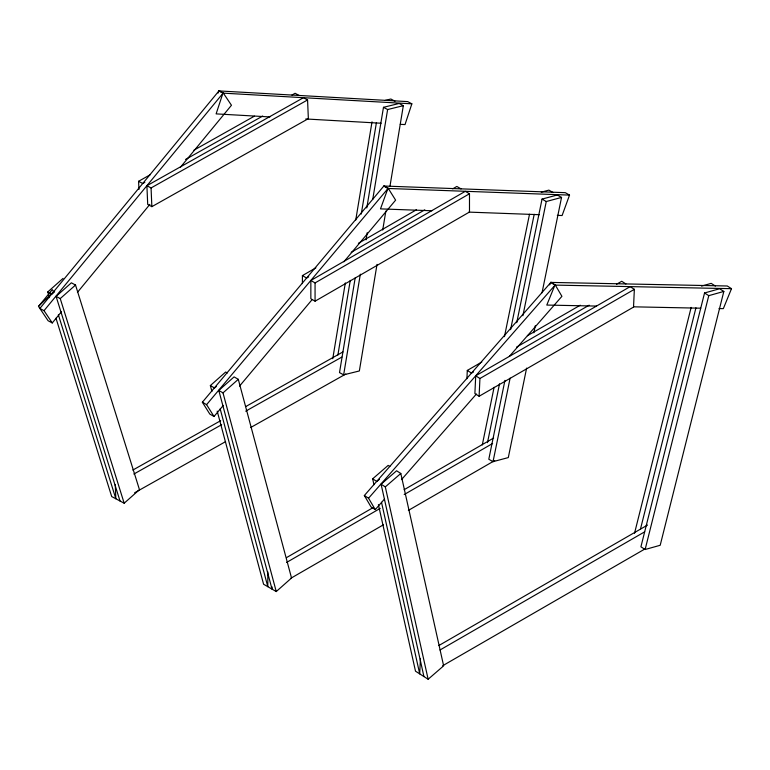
<?xml version="1.0" encoding="UTF-8"?>
<svg xmlns="http://www.w3.org/2000/svg" width="770" height="770" viewBox="0 0 770 770"><rect width="100%" height="100%" fill="white"/><g stroke="black" fill="none" stroke-linecap="round" stroke-linejoin="round"><path stroke-width="1.16" d="M420.43 658.475L419.717 673.875L381.506 502.29M466.909 378.725L467.294 370.428L481.799 362.054M475.716 375.808L474.888 393.576L479.104 396.261L633.527 307.105L634.355 289.337L630.139 286.652L475.716 375.808L479.931 378.494L479.104 396.261M332.756 358.704L345.326 282.908M355.73 220.133L372.025 121.833M337.895 354.999L350.263 280.386M361.255 214.06L376.376 122.863M355.201 277.864L339.503 372.613L343.651 374.836L359.349 370.967L377.021 264.38M366.789 207.987L383.479 107.319L399.168 103.459L403.326 105.673L389.976 186.215M343.651 374.836L360.341 274.168M366.039 239.816L367.213 232.713M372.709 199.555L387.628 109.542L403.326 105.673M382.709 230.028L385.857 211.086M482.289 444.945L494.099 387.272M504.456 336.654L529.51 214.224M487.477 442.673L499.518 383.816M510.597 329.666L534.207 214.31M504.947 380.37L488.806 459.238L493.021 461.673L508.306 457.582L526.613 368.118M516.747 322.688L542.041 199.084L557.326 194.993L561.542 197.428L542.032 292.773M493.021 461.673L510.125 378.099M522.897 315.71L546.257 201.528L561.542 197.428M533.841 332.804L535.285 325.739M634.528 533.283L691.162 307.394M640.457 529.134L695.936 307.827M704.55 292.975L640.919 546.806L645.125 549.501L660.198 545.275L723.829 291.435L719.623 288.75L704.55 292.975L708.766 295.661L723.829 291.435M645.125 549.501L708.766 295.661M218.074 93.093L218.796 90.908L407.696 101.611L411.854 103.834L405.02 124.586L400.246 124.317M411.854 103.834L222.953 93.132L216.12 113.883L269.923 116.934M557.326 215.35L562.1 215.533L569.531 195.108L387.916 188.458L380.495 208.882L431.864 210.759M549.713 284.89L550.733 282.407L727.284 285.988L731.5 288.673L723.338 308.645L719.007 308.558M731.5 288.673L554.939 285.092L546.787 305.064L596.5 306.075M38.5 306.393L52.283 289.645L53.659 291.695L38.5 306.393L48.096 320.734L52.254 322.948L61.407 311.831M44.025 310.666L223.233 92.968L219.075 90.754L39.867 308.443L44.025 310.666L52.254 322.948M77.424 292.379L149.871 204.377M180.373 167.321L231.462 105.259L223.233 92.968M223.29 405.444L214.022 416.493L209.796 414.058L202.366 402.219L383.98 185.859L388.195 188.294L395.626 200.142L343.853 261.819M214.022 416.493L206.591 404.654L388.195 188.294M239.518 386.107L312.168 299.569M384.423 499.143L375.26 509.615L371.044 506.92L364.345 495.524L551.012 282.244L555.228 284.929L561.917 296.325L509.365 356.385M375.26 509.615L368.561 498.209L555.228 284.929M401.517 479.604L476.409 394.028M49.559 297.644L47.779 291.936L63.053 278.384M54.632 291.763L51.927 294.15L47.779 291.936M120.014 500.991L56.085 296.373L71.369 282.821L75.527 285.035L139.457 489.662L124.172 503.214L111.698 496.554L55.989 318.222M124.172 503.214L60.243 298.587L75.527 285.035M211.914 391.381L210.354 385.568L225.639 372.016L227.333 372.988M216.38 386.405L214.58 388.003L210.354 385.568M272.031 586.836L272.031 589.117L218.796 390.438L234.08 376.886L238.296 379.321L291.532 578L276.247 591.553L263.59 584.247L217.207 411.132M276.247 591.553L223.011 392.873L238.296 379.321M373.97 484.686L372.661 478.825L388.157 465.398L389.851 466.476M379.456 479.277L376.877 481.51L372.661 478.825M423.933 676.56L381.092 484.195L396.589 470.778L400.804 473.463L443.636 665.829L428.139 679.246L415.502 671.19L378.407 504.629M428.139 679.246L385.308 486.89L400.804 473.463M302.408 283.601L302.408 275.612L315.883 267.835M358.377 243.301L416.416 209.787M452.683 188.852L456.831 186.456L461.047 188.891M308.703 276.853L306.633 278.047L302.408 275.612M351.197 252.319L424.78 209.835M310.849 280.482L465.272 191.326L469.488 193.761L469.488 212.029L315.065 301.186L310.849 298.75L310.849 280.482L315.065 282.917L469.488 193.761M527.402 335.73L580.262 305.209M616.529 284.265L621.717 281.271L625.923 283.966M473.54 371.939L471.51 373.123L467.294 370.428M516.554 347.106L589.175 305.18M479.931 378.494L634.355 289.337M286.546 557.596L372.911 507.728M404.135 489.71L493.628 438.043M286.604 562.437L380.255 508.364M404.192 494.552L492.636 443.481M290.762 578.309L383.373 524.832M408.35 510.414L494.725 460.547M438.919 645.501L647.541 525.053M440.017 649.986L644.673 531.829M442.663 665.742L645.578 548.596M138.947 189.478L138.59 181.287L150.073 174.838M193.896 150.198L254.408 116.164M291.965 95.047L295.093 93.285L299.251 95.509M144.837 182.336L142.748 183.51L138.59 181.287M185.531 159.457L262.734 116.039M146.906 185.724L303.409 97.723L307.567 99.946L308.356 118.657L151.854 206.658L147.705 204.435L146.906 185.724L151.064 187.947L307.567 99.946M132.835 470.066L220.634 420.699M245.717 406.589L342.929 351.938M133.855 474.05L221.654 424.684M245.697 411.161L341.851 357.088M134.644 492.762L225.581 441.633M250.673 427.523L345.788 374.037M701.509 286.094L711.191 283.379L715.407 286.065M541.243 192.173L548.885 190.123L553.101 192.558M385.25 100.398L390.852 99.012L395.01 101.236M633.797 306.826L700.738 308.192M468.911 212.116L539.404 214.695M305.796 118.965L381.111 123.239M383.479 107.319L387.628 109.542M218.796 90.908L222.953 93.132M56.085 296.373L60.243 298.587M569.531 195.108L565.315 192.673L383.701 186.022L387.916 188.458M542.041 199.084L546.257 201.528M218.796 390.438L223.011 392.873M202.366 402.219L206.591 404.654M550.733 282.407L554.939 285.092M381.092 484.195L385.308 486.89M364.345 495.524L368.561 498.209M58.356 314.728L115.856 498.768L115.259 484.734M220.181 408.918L267.816 586.682L267.816 571.841M151.064 187.947L151.854 206.658M315.065 282.917L315.065 301.186"/></g></svg>
